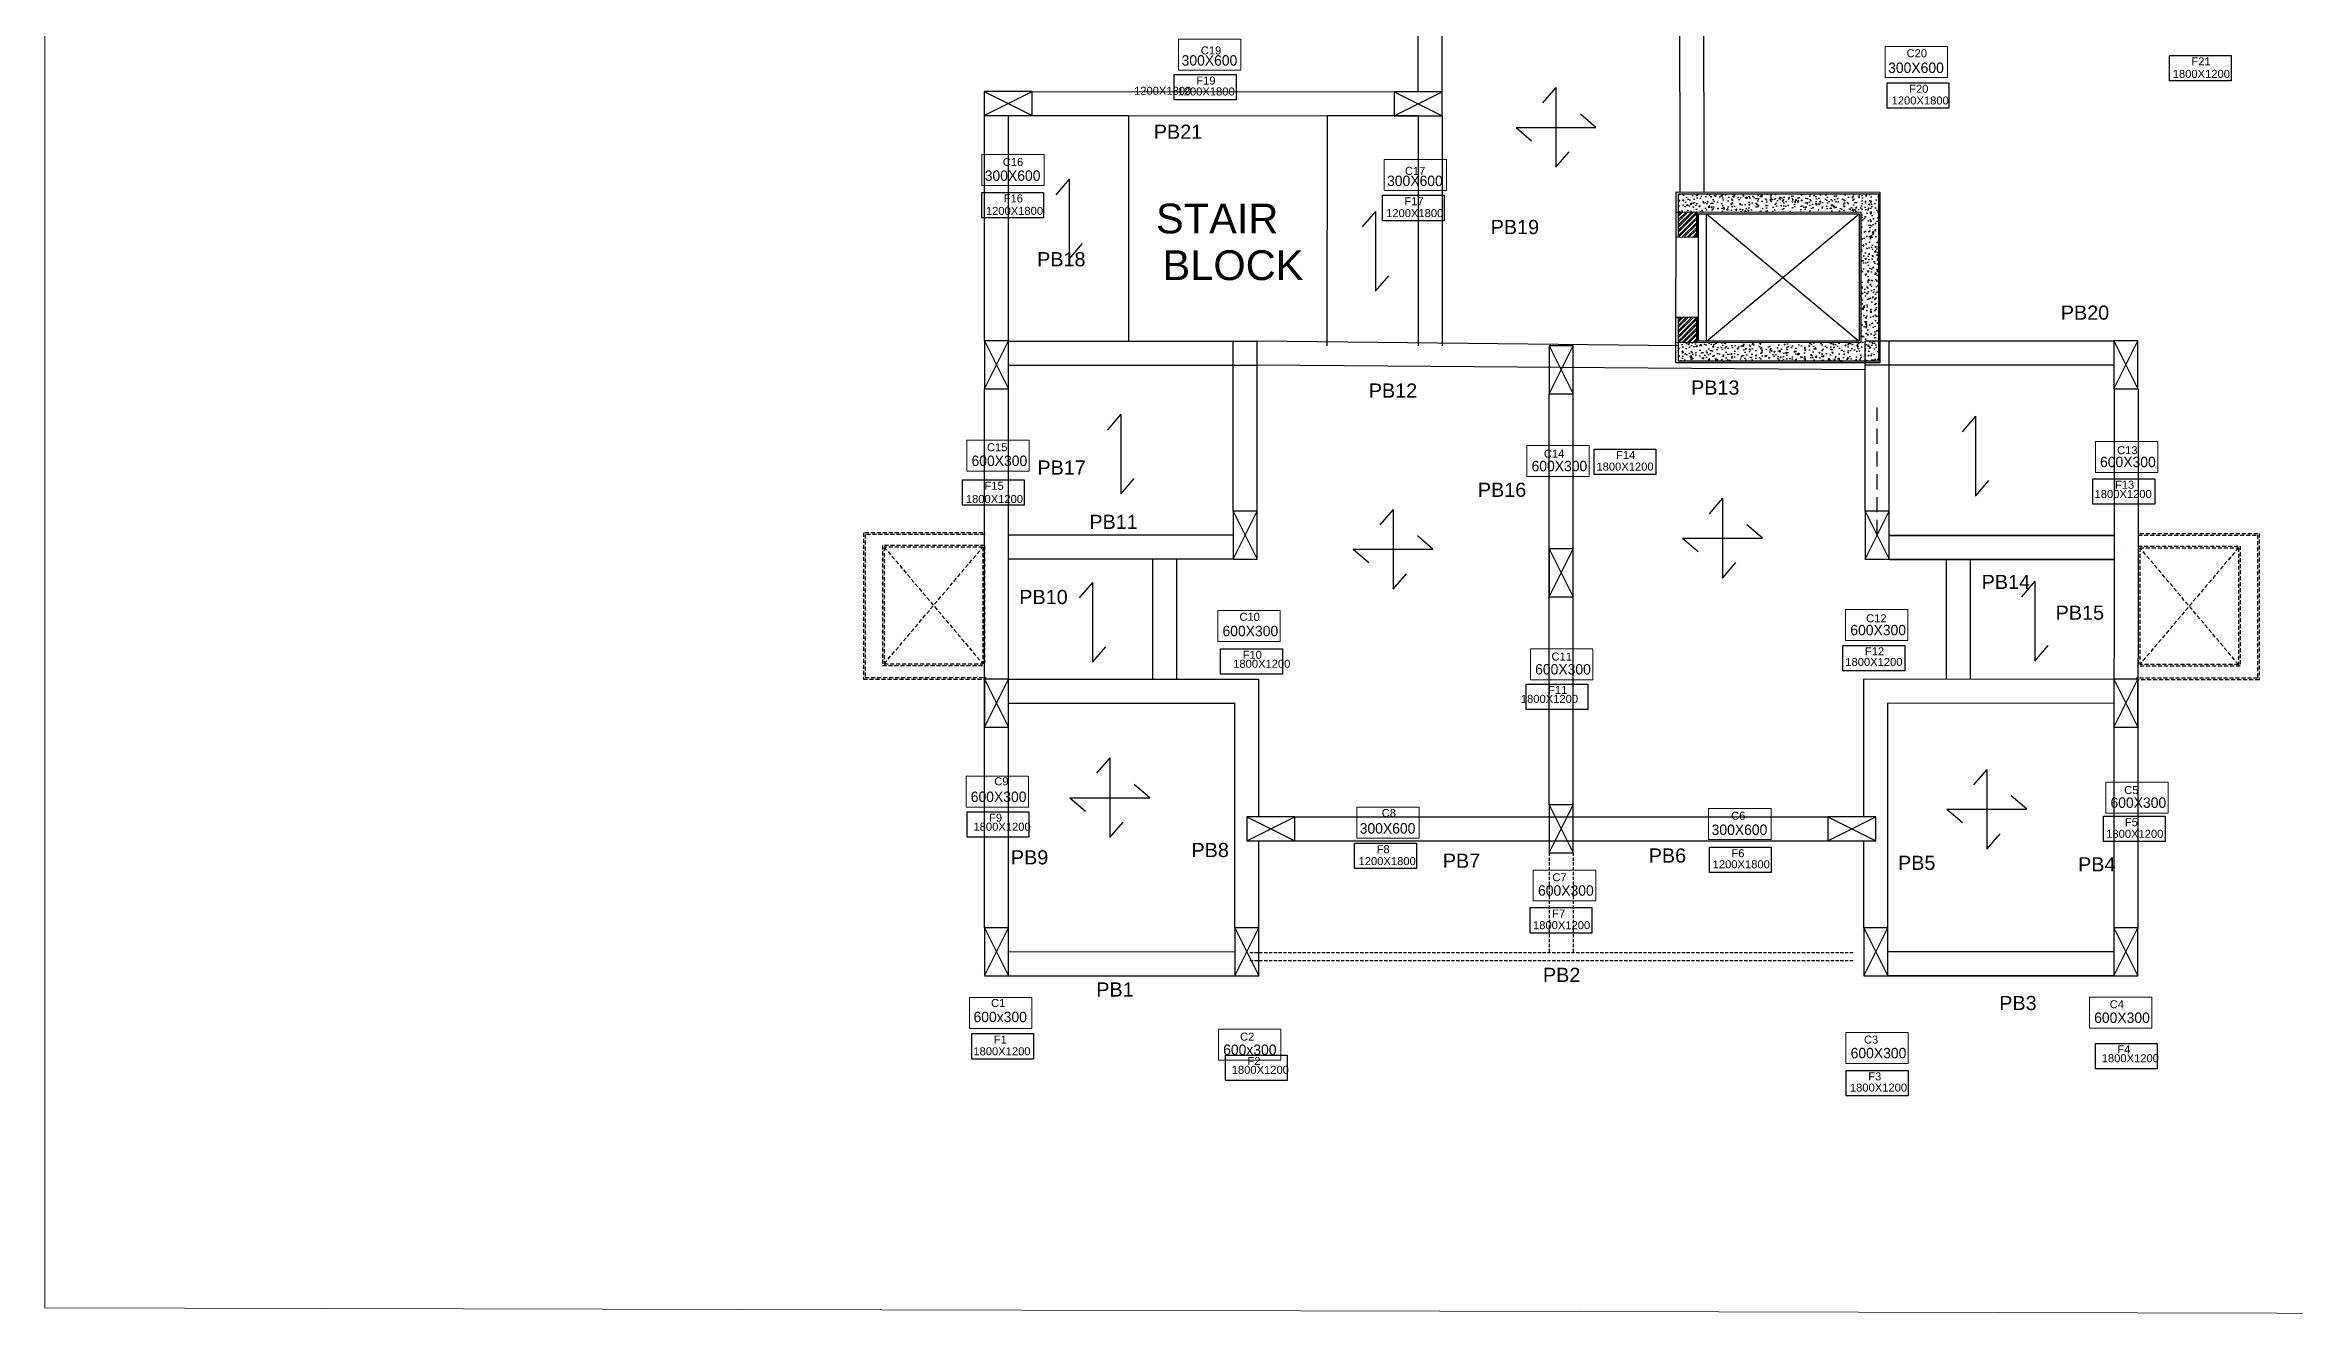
# Model space of a CAD drawing. Header units: millimetres. Extents: x -1932176 to 78768, y -1967 to 1266654.
# Drawn here: x -403700 to -375588, y 472157 to 488050 of the extents above; entities that cross this region are included whole.
import ezdxf

# ---------------------------------------------------------------- set-up
doc = ezdxf.new("R2010")
doc.units = ezdxf.units.MM
for name, pattern in [('DASHDOTX2', [50.8, 25.4, -12.7, 0, -12.7]), ('DASHED', [0.75, 0.5, -0.25]), ('DASHED2', [9.525, 6.35, -3.175])]:
    doc.linetypes.add(name, pattern=pattern)
for name, color, linetype, lineweight in [('CENTERLINE', 251, 'DASHDOTX2', 15), ('Layer2', 7, 'Continuous', 5), ('SHEET', 7, 'Continuous', 13), ('text', 252, 'Continuous', 5)]:
    doc.layers.add(name, color=color, linetype=linetype, lineweight=lineweight)
doc.layers.add('plinth beam', color=12, linetype='Continuous')
doc.styles.get("Standard").update_dxf_attribs({"font": 'arial.ttf'})

msp = doc.modelspace()

# ---------------------------------------------------------------- hatches: boundary and pattern name
at = {"ltscale": 30}
h = msp.add_hatch(dxfattribs=at)
h.set_pattern_fill('AR-CONC', color=256, scale=0.84)
h.set_pattern_definition([(50, (-88652.56, -56051.41), (153.035122, -13.388832), [16.002, -176.022]), (355, (-88652.56, -56051.4), (-29.604474, 160.48775), [12.8016, -140.81809]), (100.451445, (-88639.81, -56052.52), (123.430648, 147.09891), [13.599607, -149.595805]), (46.1842, (-88652.56, -56008.73), (227.706394, -35.315555), [24.003, -264.033]), (96.635558, (-88633.59, -56011.68), (199.41947, 207.837945), [20.39942, -224.39391]), (351.18415, (-88652.56, -56008.73), (199.41947, 207.837945), [19.20237, -211.226175]), (21, (-88631.22, -56019.4), (127.356089, -85.902766), [16.002, -176.022]), (326, (-88631.22, -56019.4), (51.913704, 154.71789), [12.8016, -140.8176]), (71.451445, (-88620.61, -56026.56), (179.269792, 68.815126), [13.599607, -149.595548]), (37.5, (-88652.56, -56051.407), (2.5944267, 71.0262327), [0, -139.11072, 0, -142.9512, 0, -141.351]), (7.5, (-88652.56, -56051.41), (56.1285165, 84.151683), [0, -81.50352, 0, -135.91032, 0, -53.8734]), (327.5, (-88700.14, -56051.407), (113.8961, -4.812145), [0, -53.34, 0, -166.4208, 0, -220.8276]), (317.5, (-88721.48, -56051.41), (124.428512, 21.358252), [0, -69.342, 0, -110.52048, 0, -156.8196])])
h.paths.add_polyline_path([(-380783.55082, 486189.08192), (-383281.24925, 486189.71664), (-383281.30655, 485964.26192), (-381001.55082, 485959.08192), (-381001.92434, 484326.6291), (-383281.72244, 484327.6781), (-383281.78103, 484097.09808), (-380949.42524, 484096.66017), (-380949.42524, 484347.44701), (-380783.89211, 484347.44701)])
h.paths.add_polyline_path([(-380783.89211, 484347.44701), (-380949.42524, 484347.44701), (-380949.42524, 484096.66017), (-380783.93859, 484096.6291)])
h = msp.add_hatch(dxfattribs=at)
h.set_pattern_fill('ANSI32', color=256, scale=4.9)
h.set_pattern_definition([(45, (-88652.56, -56051.407), (-33.0024412, 33.0024412), []), (45, (-88630.56, -56051.407), (-33.0024412, 33.0024412), [])])
h.paths.add_polyline_path([(-383051.24879, 485947.13998), (-383051.17048, 485963.73901), (-383281.30655, 485964.26192), (-383281.38778, 485644.61553), (-383051.30596, 485644.12958)])
h.paths.add_polyline_path([(-383051.49492, 484642.69096), (-383281.64239, 484642.69096), (-383281.72244, 484327.6781), (-383051.55437, 484327.5722)])

# ---------------------------------------------------------------- linework, layer by layer
at = {"color": 2}
for p, q in [((-391958.52961, 487166.86597), (-391358.52961, 487466.86597)), ((-391958.52961, 487466.86597), (-391358.52961, 487166.86597)), ((-386835.25956, 487161.45258), (-386235.25956, 487461.45258)), ((-386835.25956, 487461.45258), (-386235.25956, 487161.45258)), ((-391957.01931, 484350.4676), (-391657.01931, 483750.4676)), ((-391957.01931, 483750.4676), (-391657.01931, 484350.4676)), ((-384899.61486, 484287.6548), (-384599.61486, 483687.6548)), ((-384899.61486, 483687.6548), (-384599.61486, 484287.6548)), ((-377838.68513, 484350.46867), (-377538.68513, 483750.46867)), ((-377838.68513, 483750.46867), (-377538.68513, 484350.46867)), ((-388846.2792, 482220.46443), (-388546.2792, 481620.46443)), ((-388846.2792, 481620.46443), (-388546.2792, 482220.46443)), ((-380949.16111, 482220.46443), (-380649.16111, 481620.46443)), ((-380949.16111, 481620.46443), (-380649.16111, 482220.46443)), ((-384899.98798, 481751.11399), (-384599.98798, 481151.11399)), ((-384899.98798, 481151.11399), (-384599.98798, 481751.11399)), ((-391957.01931, 480120.97256), (-391657.01931, 479520.97256)), ((-391957.01931, 479520.97256), (-391657.01931, 480120.97256)), ((-377838.68513, 480120.97262), (-377538.68513, 479520.97262)), ((-377838.68513, 479520.97262), (-377538.68513, 480120.97262)), ((-384899.98798, 478550.06999), (-384599.98798, 477950.06999)), ((-384899.98798, 477950.06999), (-384599.98798, 478550.06999)), ((-388678.49911, 478100.06999), (-388078.49911, 478400.06999)), ((-388678.49911, 478400.06999), (-388078.49911, 478100.06999)), ((-381416.9412, 478100.06999), (-380816.9412, 478400.06999)), ((-381416.9412, 478400.06999), (-380816.9412, 478100.06999)), ((-391957.01931, 477010.46403), (-391657.01931, 476410.46403)), ((-391957.01931, 476410.46403), (-391657.01931, 477010.46403)), ((-388828.40082, 477010.46403), (-388528.40082, 476410.46403)), ((-388828.40082, 476410.46403), (-388528.40082, 477010.46403)), ((-380967.03949, 477010.46403), (-380667.03949, 476410.46403)), ((-380967.03949, 476410.46403), (-380667.03949, 477010.46403)), ((-377838.68513, 477010.46403), (-377538.68513, 476410.46403)), ((-377838.68513, 476410.46403), (-377538.68513, 477010.46403))]:
    msp.add_line(p, q, dxfattribs=at)
at = {"color": 0}
for p, q in [((-384813.48576, 487518.02797), (-384979.98576, 487324.02797)), ((-384813.48576, 487518.02797), (-384813.48576, 486520.02797)), ((-384314.48576, 487019.02797), (-384508.48576, 487185.52797)), ((-385312.48576, 487019.02797), (-384314.48576, 487019.02797)), ((-385312.48576, 487019.02797), (-385118.48576, 486852.52797)), ((-384813.48576, 486520.02797), (-384646.98576, 486714.02797)), ((-390896.69116, 486370.60274), (-391063.19116, 486176.60274)), ((-390896.69116, 486370.60274), (-390896.69116, 485372.60274)), ((-387067.9532, 485967.55929), (-387234.4532, 485773.55929)), ((-387067.9532, 485967.55929), (-387067.9532, 484969.55929)), ((-390896.69116, 485372.60274), (-390730.19116, 485566.60274)), ((-387067.9532, 484969.55929), (-386901.4532, 485163.55929)), ((-390250.91578, 483431.44442), (-390417.41578, 483237.44442)), ((-390250.91578, 483431.44442), (-390250.91578, 482433.44442)), ((-379567.70273, 483407.83226), (-379734.20273, 483213.83226)), ((-379567.70273, 483407.83226), (-379567.70273, 482409.83226)), ((-390250.91578, 482433.44442), (-390084.41578, 482627.44442)), ((-379567.70273, 482409.83226), (-379401.20273, 482603.83226)), ((-386849.51175, 482242.58954), (-387016.01175, 482048.58954)), ((-386849.51175, 482242.58954), (-386849.51175, 481244.58954)), ((-382731.86137, 482381.24893), (-382898.36137, 482187.24893)), ((-382731.86137, 482381.24893), (-382731.86137, 481383.24893)), ((-386350.51175, 481743.58954), (-386544.51175, 481910.08954)), ((-383230.86137, 481882.24893), (-382232.86137, 481882.24893)), ((-383230.86137, 481882.24893), (-383036.86137, 481715.74893)), ((-382232.86137, 481882.24893), (-382426.86137, 482048.74893)), ((-387348.51175, 481743.58954), (-386350.51175, 481743.58954)), ((-387348.51175, 481743.58954), (-387154.51175, 481577.08954)), ((-382731.86137, 481383.24893), (-382565.36137, 481577.24893)), ((-390606.4913, 481330.17776), (-390772.9913, 481136.17776)), ((-390606.4913, 481330.17776), (-390606.4913, 480332.17776)), ((-386849.51175, 481244.58954), (-386683.01175, 481438.58954)), ((-378826.88544, 481344.99923), (-378993.38544, 481150.99923)), ((-378826.88544, 481344.99923), (-378826.88544, 480346.99923)), ((-390606.4913, 480332.17776), (-390439.9913, 480526.17776)), ((-378826.88544, 480346.99923), (-378660.38544, 480540.99923)), ((-390390.38081, 479136.76421), (-390556.88081, 478942.76421)), ((-390390.38081, 479136.76421), (-390390.38081, 478138.76421)), ((-389891.38081, 478637.76421), (-390085.38081, 478804.26421)), ((-379427.53398, 478991.70342), (-379594.03398, 478797.70342)), ((-379427.53398, 478991.70342), (-379427.53398, 477993.70342)), ((-390889.38081, 478637.76421), (-389891.38081, 478637.76421)), ((-390889.38081, 478637.76421), (-390695.38081, 478471.26421)), ((-379926.53398, 478492.70342), (-378928.53398, 478492.70342)), ((-379926.53398, 478492.70342), (-379732.53398, 478326.20342)), ((-378928.53398, 478492.70342), (-379122.53398, 478659.20342)), ((-390390.38081, 478138.76421), (-390223.88081, 478332.76421)), ((-379427.53398, 477993.70342), (-379261.03398, 478187.70342))]:
    msp.add_line(p, q, dxfattribs=at)
at = {"color": 252, "ltscale": 30}
for p, q in [((-391658.52961, 487166.86597), (-390158.52961, 487166.86597)), ((-390158.52961, 487166.86597), (-390158.52961, 484347.44701)), ((-387675.25956, 487161.45258), (-387675.98991, 484287.43364)), ((-386535.25956, 487161.45258), (-387675.25956, 487161.45258)), ((-382931.55069, 485939.08751), (-381021.89298, 484346.93801)), ((-382931.55069, 484347.09401), (-381021.55506, 485939.08198)), ((-383031.55069, 485644.08785), (-383310.21197, 485644.67641)), ((-383031.55069, 484642.69096), (-383312.48865, 484642.69096)), ((-388528.40082, 476410.46403), (-388528.40082, 476510.46403))]:
    msp.add_line(p, q, dxfattribs=at)
at = {"linetype": 'ByBlock', "transparency": 33554687}
for p, q in [((-383281.38778, 485644.61553), (-383281.24925, 486189.73743)), ((-383051.24546, 485644.12945), (-383051.17048, 485963.73901)), ((-383031.55069, 485959.08336), (-383031.55069, 485959.08779)), ((-383281.78103, 484097.09808), (-383281.64239, 484642.69096)), ((-383051.55446, 484327.09808), (-383051.48042, 484642.69096)), ((-381001.92434, 484326.6291), (-383313.20438, 484327.69259)), ((-380783.93859, 484096.6291), (-383281.78103, 484097.09808)), ((-383051.55069, 484347.09808), (-383051.55097, 484347.09808)), ((-381021.89298, 484346.93801), (-383031.55069, 484347.09401)), ((-388846.2792, 481620.46443), (-388546.2792, 481620.46443)), ((-388683.50368, 481790.46443), (-388683.49911, 481790.46443)), ((-377762.12668, 481762.46347), (-377762.18209, 481762.46347)), ((-388581.41655, 476839.95591), (-388581.35857, 476839.95591)), ((-388826.98639, 476640.46444), (-388826.98639, 476640.45631)), ((-388806.98639, 476660.46443), (-388806.99451, 476660.46443)), ((-388806.89292, 476410.46403), (-388806.89288, 476410.37328)), ((-380909.07142, 476364.14582), (-380909.07139, 476364.05507))]:
    msp.add_line(p, q, dxfattribs=at)
at = {"transparency": 16777216}
for p, q in [((-383281.26936, 486189.73744), (-383281.24925, 486189.73743)), ((-383281.24925, 486189.71664), (-380783.55082, 486189.08192)), ((-383309.48567, 485964.32594), (-381001.55082, 485959.08192)), ((-383031.55069, 485939.0878), (-381021.55506, 485939.08198)), ((-381001.55539, 485939.08192), (-381001.55083, 485939.08192))]:
    msp.add_line(p, q, dxfattribs=at)
for p, q in [((-380783.55082, 486189.08192), (-380783.93859, 484096.6291)), ((-380763.55082, 486209.08192), (-380764.00299, 484076.6291)), ((-383051.24879, 485947.13998), (-383051.30596, 485644.12958)), ((-383031.55069, 484347.09401), (-383031.55069, 485939.0878)), ((-382931.55069, 484347.09401), (-382931.55069, 485939.0878)), ((-381021.55506, 485939.08198), (-381021.89298, 484346.93801)), ((-381021.55082, 485959.08617), (-381021.55082, 485959.08198)), ((-381001.55082, 485959.08192), (-381001.92434, 484326.6291)), ((-383051.49492, 484642.69096), (-383051.55437, 484327.5722))]:
    msp.add_line(p, q)
at = {"color": 252, "linetype": 'DASHED2', "ltscale": 30}
msp.add_line((-380799.16111, 481920.46443), (-380799.16111, 483516.47886), dxfattribs=at)
at = {"color": 252, "linetype": 'DASHED', "ltscale": 100}
for p, q in [((-393467.99622, 481949.56404), (-393467.99756, 480141.56405)), ((-391977.62358, 481949.56281), (-393467.99622, 481949.56391)), ((-393447.99625, 481929.56402), (-393447.99756, 480141.56403)), ((-391957.61549, 481929.56279), (-393447.99625, 481929.56402)), ((-391957.62359, 481949.56279), (-391957.61549, 481929.56279)), ((-377534.46329, 481940.46443), (-377534.47141, 481920.46443)), ((-377534.47141, 481920.46443), (-376044.09065, 481920.46347)), ((-377514.4633, 481940.46442), (-376024.09065, 481940.46332)), ((-376044.09065, 481920.46347), (-376044.09198, 480132.46348)), ((-376024.09065, 481940.46345), (-376024.09198, 480132.46346)), ((-393229.99647, 481791.56114), (-393229.99758, 480291.5626)), ((-393229.99648, 481779.56114), (-393229.9966, 481779.56114)), ((-391957.55963, 481791.618), (-393229.99647, 481791.56114)), ((-393217.99647, 481791.56125), (-393217.99647, 481791.56113)), ((-393209.99648, 481771.5622), (-393209.99835, 480291.5707)), ((-393209.99757, 480311.5707), (-391977.55154, 481771.62778)), ((-391977.55153, 481771.61452), (-393209.99648, 481771.5622)), ((-393209.99648, 481771.5622), (-391976.96055, 480312.06997)), ((-391977.55154, 481771.62778), (-391976.96055, 480312.06997)), ((-391960.35401, 481791.56183), (-391960.35401, 481791.62884)), ((-391957.55964, 481791.62884), (-391957.55963, 481791.618)), ((-391957.55963, 481791.618), (-391956.95245, 480292.07807)), ((-391725.81889, 481618.06359), (-391725.81889, 481618.06359)), ((-377534.52747, 481782.51964), (-377535.13687, 480282.97972)), ((-377534.52747, 481782.53048), (-377534.52747, 481782.51964)), ((-377534.52747, 481782.51964), (-376262.09064, 481782.4609)), ((-377531.73309, 481782.46347), (-377531.73309, 481782.53048)), ((-377514.53559, 481762.52939), (-377515.12874, 480302.97159)), ((-376282.09065, 481762.462), (-377515.12874, 480302.97159)), ((-377514.5356, 481762.51614), (-376282.09065, 481762.462)), ((-376282.09172, 480302.4705), (-377514.53559, 481762.52939)), ((-376282.09065, 481762.462), (-376282.09097, 480282.4705)), ((-376274.09064, 481782.46103), (-376274.09064, 481782.46091)), ((-376262.09064, 481782.4609), (-376262.09174, 480282.46237)), ((-376262.09064, 481770.4609), (-376262.09053, 481770.4609)), ((-393229.99758, 480291.5626), (-391956.95245, 480292.07807)), ((-393209.99757, 480311.5707), (-391976.96055, 480312.06997)), ((-376262.09174, 480282.46237), (-377535.13687, 480282.97972)), ((-376282.09172, 480302.4705), (-377515.12874, 480302.97159)), ((-393467.99756, 480141.56405), (-393467.99759, 480121.56297)), ((-393467.99759, 480121.56297), (-391957.01931, 480120.97256)), ((-393447.99756, 480141.56402), (-391937.01109, 480142.01638)), ((-376044.09198, 480132.46347), (-377555.07845, 480132.91805)), ((-376024.09198, 480112.46238), (-377535.07026, 480111.8742)), ((-376024.09198, 480132.46347), (-376024.09198, 480112.46238))]:
    msp.add_line(p, q, dxfattribs=at)
at = {"color": 252, "linetype": 'ByBlock', "true_color": 0x939598, "transparency": 33554687}
for p, q in [((-377811.92437, 479355.47607), (-377811.91625, 479355.47607)), ((-377791.92437, 479335.47607), (-377791.92438, 479335.46794)), ((-377812.01784, 479105.47567), (-377812.01788, 479105.38491))]:
    msp.add_line(p, q, dxfattribs=at)
at = {"linetype": 'DASHED', "ltscale": 80}
for p, q in [((-384899.98798, 477950.06999), (-384899.98798, 476710.46403)), ((-384599.98798, 477950.06999), (-384599.98798, 476710.46403)), ((-388639.78898, 476703.09641), (-381078.42764, 476703.09641)), ((-388639.78898, 476603.09641), (-381078.42764, 476603.09641))]:
    msp.add_line(p, q, dxfattribs=at)
at = {"color": 252, "ltscale": 30}
for points in [[(-377146.10232, 487919.51786), (-376373.80216, 487919.51786), (-376373.80216, 487601.98664), (-377146.10232, 487601.98664)], [(-389583.87023, 487679.37876), (-388811.57007, 487679.37876), (-388811.57007, 487361.84754), (-389583.87023, 487361.84754)], [(-380673.08158, 487576.69911), (-379900.78142, 487576.69911), (-379900.78142, 487259.16789), (-380673.08158, 487259.16789)], [(-391990.57189, 486206.37955), (-391218.27173, 486206.37955), (-391218.27173, 485888.84833), (-391990.57189, 485888.84833)], [(-386983.22028, 486169.87543), (-386210.92012, 486169.87543), (-386210.92012, 485852.34421), (-386983.22028, 485852.34421)], [(-384336.67524, 482997.37565), (-383564.37508, 482997.37565), (-383564.37508, 482679.84443), (-384336.67524, 482679.84443)], [(-392231.26734, 482612.93126), (-391458.96718, 482612.93126), (-391458.96718, 482295.40004), (-392231.26734, 482295.40004)], [(-378101.95087, 482625.75593), (-377329.65071, 482625.75593), (-377329.65071, 482308.22471), (-378101.95087, 482308.22471)], [(-389005.08507, 480499.68128), (-388232.78491, 480499.68128), (-388232.78491, 480182.15006), (-389005.08507, 480182.15006)], [(-381226.89194, 480542.95061), (-380454.59178, 480542.95061), (-380454.59178, 480225.41939), (-381226.89194, 480225.41939)], [(-385186.78494, 480059.40866), (-384414.48478, 480059.40866), (-384414.48478, 479741.87744), (-385186.78494, 479741.87744)], [(-392174.28436, 478462.59649), (-391401.9842, 478462.59649), (-391401.9842, 478145.06527), (-392174.28436, 478145.06527)], [(-377971.3996, 478408.8356), (-377199.09944, 478408.8356), (-377199.09944, 478091.30438), (-377971.3996, 478091.30438)], [(-387329.88836, 478069.19907), (-386557.5882, 478069.19907), (-386557.5882, 477751.66785), (-387329.88836, 477751.66785)], [(-382895.06732, 478018.24075), (-382122.76715, 478018.24075), (-382122.76715, 477700.70953), (-382895.06732, 477700.70953)], [(-385135.76494, 477263.56043), (-384363.46478, 477263.56043), (-384363.46478, 476946.02921), (-385135.76494, 476946.02921)], [(-392114.25324, 475688.25781), (-391341.95308, 475688.25781), (-391341.95308, 475370.72659), (-392114.25324, 475370.72659)], [(-388945.43683, 475420.6022), (-388173.13667, 475420.6022), (-388173.13667, 475103.07098), (-388945.43683, 475103.07098)], [(-378071.29746, 475565.81513), (-377298.99729, 475565.81513), (-377298.99729, 475248.28391), (-378071.29746, 475248.28391)], [(-381185.31119, 475227.87208), (-380413.01103, 475227.87208), (-380413.01103, 474910.34085), (-381185.31119, 474910.34085)]]:
    msp.add_lwpolyline(points, close=True, dxfattribs=at)
at = {"color": 2}
for points in [[(-391958.52961, 487166.86597), (-391358.52961, 487166.86597), (-391358.52961, 487466.86597), (-391958.52961, 487466.86597)], [(-386835.25956, 487161.45258), (-386235.25956, 487161.45258), (-386235.25956, 487461.45258), (-386835.25956, 487461.45258)], [(-391957.01931, 483750.4676), (-391657.01931, 483750.4676), (-391657.01931, 484350.4676), (-391957.01931, 484350.4676)], [(-384899.61486, 483687.6548), (-384599.61486, 483687.6548), (-384599.61486, 484287.6548), (-384899.61486, 484287.6548)], [(-377838.68513, 483750.46867), (-377538.68513, 483750.46867), (-377538.68513, 484350.46867), (-377838.68513, 484350.46867)], [(-388846.2792, 481620.46443), (-388546.2792, 481620.46443), (-388546.2792, 482220.46443), (-388846.2792, 482220.46443)], [(-380949.16111, 481620.46443), (-380649.16111, 481620.46443), (-380649.16111, 482220.46443), (-380949.16111, 482220.46443)], [(-384899.98798, 481151.11399), (-384599.98798, 481151.11399), (-384599.98798, 481751.11399), (-384899.98798, 481751.11399)], [(-391957.01931, 479520.97256), (-391657.01931, 479520.97256), (-391657.01931, 480120.97256), (-391957.01931, 480120.97256)], [(-377838.68513, 479520.97262), (-377538.68513, 479520.97262), (-377538.68513, 480120.97262), (-377838.68513, 480120.97262)], [(-384899.98798, 477950.06999), (-384599.98798, 477950.06999), (-384599.98798, 478550.06999), (-384899.98798, 478550.06999)], [(-388678.49911, 478100.06999), (-388078.49911, 478100.06999), (-388078.49911, 478400.06999), (-388678.49911, 478400.06999)], [(-381416.9412, 478100.06999), (-380816.9412, 478100.06999), (-380816.9412, 478400.06999), (-381416.9412, 478400.06999)], [(-391957.01931, 476410.46403), (-391657.01931, 476410.46403), (-391657.01931, 477010.46403), (-391957.01931, 477010.46403)], [(-388828.40082, 476410.46403), (-388528.40082, 476410.46403), (-388528.40082, 477010.46403), (-388828.40082, 477010.46403)], [(-380967.03949, 476410.46403), (-380667.03949, 476410.46403), (-380667.03949, 477010.46403), (-380967.03949, 477010.46403)], [(-377838.68513, 476410.46403), (-377538.68513, 476410.46403), (-377538.68513, 477010.46403), (-377838.68513, 477010.46403)]]:
    msp.add_lwpolyline(points, close=True, dxfattribs=at)
at = {"transparency": 16777216}
msp.add_lwpolyline([(-380764.00299, 484076.6291), (-383313.77378, 484077.09808), (-383308.9164, 486214.86543), (-380763.55082, 486209.08192)], dxfattribs=at)
at = {"layer": 'Layer2', "color": 252, "true_color": 0x939598, "transparency": 33554687}
for points in [[(-389530.24724, 488121.49748), (-388750.50283, 488121.49748), (-388750.50283, 487734.3169), (-389530.24724, 487734.3169)], [(-380699.0209, 488029.3203), (-379919.27649, 488029.3203), (-379919.27649, 487642.13972), (-380699.0209, 487642.13972)], [(-391991.10233, 486680.57831), (-391211.35791, 486680.57831), (-391211.35791, 486293.39774), (-391991.10233, 486293.39774)], [(-386962.28119, 486615.66151), (-386182.53678, 486615.66151), (-386182.53678, 486228.48093), (-386962.28119, 486228.48093)], [(-392177.56998, 483106.27773), (-391397.82556, 483106.27773), (-391397.82556, 482719.09715), (-392177.56998, 482719.09715)], [(-385177.81197, 483040.96857), (-384398.06755, 483040.96857), (-384398.06755, 482653.788), (-385177.81197, 482653.788)], [(-378071.37167, 483091.83505), (-377291.62726, 483091.83505), (-377291.62726, 482704.65447), (-378071.37167, 482704.65447)], [(-389040.49689, 480977.92175), (-388260.75247, 480977.92175), (-388260.75247, 480590.74117), (-389040.49689, 480590.74117)], [(-381193.10473, 480989.59987), (-380413.36031, 480989.59987), (-380413.36031, 480602.4193), (-381193.10473, 480602.4193)], [(-385132.51603, 480499.44689), (-384352.77162, 480499.44689), (-384352.77162, 480112.26631), (-385132.51603, 480112.26631)], [(-392186.94369, 478905.51767), (-391407.19928, 478905.51767), (-391407.19928, 478518.3371), (-392186.94369, 478518.3371)], [(-377941.23885, 478832.20696), (-377161.49444, 478832.20696), (-377161.49444, 478445.02639), (-377941.23885, 478445.02639)], [(-387304.17718, 478519.70451), (-386524.43276, 478519.70451), (-386524.43276, 478132.52393), (-387304.17718, 478132.52393)], [(-382905.30469, 478502.07304), (-382125.56028, 478502.07304), (-382125.56028, 478114.89247), (-382905.30469, 478114.89247)], [(-385096.40315, 477733.65993), (-384316.65874, 477733.65993), (-384316.65874, 477346.47936), (-385096.40315, 477346.47936)], [(-392145.58879, 476138.8892), (-391365.84437, 476138.8892), (-391365.84437, 475751.70862), (-392145.58879, 475751.70862)], [(-378145.371, 476143.01344), (-377365.62659, 476143.01344), (-377365.62659, 475755.83287), (-378145.371, 475755.83287)], [(-389032.51407, 475742.66349), (-388252.76965, 475742.66349), (-388252.76965, 475355.48292), (-389032.51407, 475355.48292)], [(-381189.03331, 475700.7518), (-380409.2889, 475700.7518), (-380409.2889, 475313.57123), (-381189.03331, 475313.57123)]]:
    msp.add_lwpolyline(points, close=True, dxfattribs=at)
at = {"layer": 'plinth beam'}
for p, q in [((-386235.25956, 487461.45258), (-386235.25956, 488916.46495)), ((-383263.97015, 487461.45258), (-383263.97015, 488916.46495)), ((-386535.25956, 487461.45258), (-386535.25956, 488616.46495)), ((-382963.97015, 487461.45258), (-382963.97015, 488616.46495)), ((-391358.52961, 487466.86597), (-386835.25956, 487461.45258)), ((-383263.97015, 487461.45258), (-383266.80283, 486214.76974)), ((-382963.97015, 487461.45258), (-382966.80438, 486214.08809)), ((-391958.52961, 487166.86597), (-391958.52961, 484350.4676)), ((-391658.52961, 487166.86597), (-391658.52961, 484350.4676)), ((-391358.88864, 487166.86619), (-386835.6186, 487161.45279)), ((-386535.25955, 487161.52881), (-386535.99, 484287.14394)), ((-386235.25956, 487161.45258), (-386235.99001, 484287.0677)), ((-391658.52961, 484347.44701), (-388546.2792, 484347.44701)), ((-388846.2792, 482220.46443), (-388846.2792, 484347.44701)), ((-388546.2792, 482220.46443), (-388546.2792, 484347.44701)), ((-383281.73295, 484286.31696), (-388546.2792, 484347.44701)), ((-377837.17484, 484347.44701), (-380949.42524, 484347.44701)), ((-380949.42524, 482220.46443), (-380949.42524, 484347.44701)), ((-380649.42524, 482220.46443), (-380649.42524, 484347.44701)), ((-391658.52961, 484047.44701), (-388546.2792, 484047.44701)), ((-380949.42524, 483987.6548), (-388546.2792, 484047.44701)), ((-377837.17484, 484047.44701), (-380949.42524, 484047.44701)), ((-391957.01931, 477010.46403), (-391957.01931, 483750.4676)), ((-391657.01931, 477010.46403), (-391657.01931, 483750.4676)), ((-384899.98798, 478550.06999), (-384899.98798, 483687.6548)), ((-384599.98798, 478550.06999), (-384599.98798, 483687.6548)), ((-377838.22854, 477005.18278), (-377833.07676, 483745.18438)), ((-377538.22862, 477004.95347), (-377533.07685, 483744.95507)), ((-388846.2792, 481920.46443), (-391658.52961, 481920.46443)), ((-380649.42524, 481920.46443), (-377837.17484, 481920.46443)), ((-380645.21483, 481917.33016), (-377832.96524, 481915.18059)), ((-388846.2792, 481620.46443), (-391658.52961, 481620.46443)), ((-389857.01931, 481620.46443), (-389857.01931, 480120.97256)), ((-389557.01931, 481620.46443), (-389557.01931, 480120.97256)), ((-380649.42524, 481620.46443), (-377837.17484, 481620.46443)), ((-380645.44414, 481617.33025), (-377833.19455, 481615.18068)), ((-379934.70423, 481616.78699), (-379935.85038, 480117.29555)), ((-379634.70432, 481616.55768), (-379635.85047, 480117.06624)), ((-391657.01931, 480120.97256), (-388528.40082, 480120.97256)), ((-388528.40082, 478400.06999), (-388528.40082, 480120.97256)), ((-380965.78396, 478397.17972), (-380964.46857, 480118.08178)), ((-377835.85099, 480115.6904), (-380964.46857, 480118.08178)), ((-391657.01931, 479820.97256), (-388828.40082, 479820.97256)), ((-388828.40082, 477010.46403), (-388828.40082, 479820.97256)), ((-380666.8462, 477007.34486), (-380664.69797, 479817.85256)), ((-377836.0803, 479815.69048), (-380664.69797, 479817.85256)), ((-388078.49911, 478400.06999), (-381416.9412, 478400.06999)), ((-388528.40082, 477010.46403), (-388528.40082, 478100.06999)), ((-388078.49911, 478100.06999), (-381416.9412, 478100.06999)), ((-380967.03949, 477010.46403), (-380967.03949, 478100.06999)), ((-380966.84611, 477007.57417), (-380966.01326, 478097.17981)), ((-380667.03949, 477010.46403), (-380667.03949, 478100.06999)), ((-391658.20942, 476713.48445), (-388828.08063, 476710.46386)), ((-377838.68513, 476710.46403), (-380667.03949, 476710.46403)), ((-391957.01931, 476410.46403), (-388528.40082, 476410.46403)), ((-391658.52961, 476413.48462), (-388828.40082, 476410.46403)), ((-380967.03949, 476410.46403), (-377538.68513, 476410.46403)), ((-377838.68513, 476410.46403), (-380667.03949, 476410.46403))]:
    msp.add_line(p, q, dxfattribs=at)
at = {"layer": 'SHEET'}
msp.add_lwpolyline([(-403699.81744, 502496.60425), (-360108.18666, 502394.80151), (-360108.18666, 472157.13199), (-403699.81744, 472258.93473)], close=True, dxfattribs=at)

# ---------------------------------------------------------------- texts
at = {"color": 252, "ltscale": 30, "char_height": 100, "attachment_point": 1}
for s, width, insert in [('\\P1800X1200', 1.3378704, (-377104.18172, 487904.61833)), ('F21', 0.0813718, (-376871.3404, 487894.61901)), ('\\P1200X1800', 1.3378704, (-390086.96404, 487693.07318)), ('\\P1200X1800', 1.3378704, (-389543.64299, 487684.96108)), ('F19', 0.0813718, (-389309.10831, 487654.47991)), ('F20', 0.0813718, (-380398.31966, 487551.80026)), ('\\P1200X1800', 1.3378704, (-380618.10633, 487572.32849)), ('F16', 0.0813718, (-391715.80997, 486181.4807)), ('F17', 0.0813718, (-386708.45836, 486144.97658)), ('\\P1200X1800', 1.3378704, (-391939.16209, 486191.68353)), ('\\P1200X1800', 1.3378704, (-386936.69071, 486163.63936)), ('F14', 0.0813718, (-384061.91331, 482972.4768)), ('\\P1800X1200', 1.3378704, (-384307.88856, 482994.69799)), ('\\P1800X1200', 1.3378704, (-392189.63917, 482589.31406)), ('F15', 0.0813718, (-391956.50541, 482588.03241)), ('\\P1800X1200', 1.3378704, (-378081.12514, 482651.67954)), ('F13', 0.0813718, (-377827.18894, 482600.85708)), ('F10', 0.0813718, (-388730.32315, 480474.78243)), ('F12', 0.0813718, (-380952.13002, 480518.05176)), ('\\P1800X1200', 1.3378704, (-388847.67558, 480529.2648)), ('\\P1800X1200', 1.3378704, (-381196.73844, 480552.29765)), ('\\P1800X1200', 1.3378704, (-385251.95389, 480090.6975)), ('F11', 0.0813718, (-384912.02302, 480034.50981)), ('\\P1800X1200', 1.3378704, (-392094.02357, 478492.18001)), ('F9', 0.0813718, (-391899.52243, 478437.69764)), ('\\P1800X1200', 1.3378704, (-377935.77212, 478403.2758)), ('F5', 0.0813718, (-377702.26089, 478381.76866)), ('F8', 0.0813718, (-387055.12644, 478044.30022)), ('F6', 0.0813718, (-382620.30539, 477993.3419)), ('\\P1200X1800', 1.3378704, (-387280.48279, 478061.8677)), ('\\P1200X1800', 1.3378704, (-382854.68228, 478022.7026)), ('\\P1800X1200', 1.3378704, (-385100.29674, 477260.76313)), ('F7', 0.0813718, (-384861.00301, 477238.66159)), ('F1', 0.0813718, (-391839.49132, 475663.35896)), ('\\P1800X1200', 1.3378704, (-392095.64745, 475683.95212)), ('F2', 0.0813718, (-388670.6749, 475395.70335)), ('\\P1800X1200', 1.3378704, (-377991.65058, 475597.51324)), ('F4', 0.0813718, (-377796.53553, 475540.91628)), ('\\P1800X1200', 1.3378704, (-388866.40387, 475451.89104)), ('F3', 0.0813718, (-380910.54926, 475202.97323)), ('\\P1800X1200', 1.3378704, (-381139.09198, 475230.30147))]:
    msp.add_mtext_dynamic_manual_height_columns(s, width=width, gutter_width=12.5, heights=[0], dxfattribs=dict(at, insert=insert))
at = {"color": 252, "ltscale": 30, "char_height": 372.049101, "attachment_point": 1}
for s, insert in [('STAIR', (-389813.13844, 486065.72552)), ('BLOCK', (-389731.40094, 485481.80619))]:
    msp.add_mtext(s, dxfattribs=dict(at, insert=insert))
at = {"layer": 'CENTERLINE'}
for s, p in [('PB21', (-389840.25673, 486876.08856)), ('PB19', (-385629.21618, 485684.66886)), ('PB18', (-391298.52507, 485281.94538)), ('PB20', (-378503.30767, 484614.28744)), ('PB12', (-387153.10658, 483640.02355)), ('PB13', (-383124.85711, 483677.28496)), ('PB17', (-391295.23797, 482677.26512)), ('PB16', (-385789.77124, 482399.34771)), ('PB11', (-390645.37111, 481998.66066)), ('PB14', (-379492.22975, 481247.01032)), ('PB10', (-391521.17759, 481059.26029)), ('PB15', (-378567.58301, 480862.50127)), ('PB9', (-391626.71451, 477804.00969)), ('PB8', (-389369.49286, 477895.12725)), ('PB7', (-386227.47632, 477761.72332)), ('PB6', (-383653.90162, 477826.49896)), ('PB5', (-380537.74443, 477735.60473)), ('PB4', (-378287.36202, 477716.88865)), ('PB2', (-384975.876, 476334.30417)), ('PB1', (-390559.21488, 476151.65946)), ('PB3', (-379272.91095, 475982.29818))]:
    msp.add_text(s, height=177.016682, dxfattribs=at).set_placement(p)
at = {"layer": 'Layer2', "color": 252, "linetype": 'ByBlock', "lineweight": 9, "true_color": 0x939598, "transparency": 16777216, "char_height": 130, "attachment_point": 1}
for s, insert in [('{\\fCentury Gothic|b0|i0|c0|p34;300X600}', (-389492.47469, 487921.56089)), ('{\\fCentury Gothic|b0|i0|c0|p34;300X600}', (-380661.24836, 487829.38371)), ('{\\fCentury Gothic|b0|i0|c0|p34;300X600}', (-391953.32978, 486480.64173)), ('{\\fCentury Gothic|b0|i0|c0|p34;300X600}', (-386924.50864, 486415.72492)), ('{\\fCentury Gothic|b0|i0|c0|p34;600X300}', (-392118.59593, 482915.32486)), ('{\\fCentury Gothic|b0|i0|c0|p34;600X300}', (-385118.83792, 482850.01571)), ('{\\fCentury Gothic|b0|i0|c0|p34;600X300}', (-378012.39762, 482900.88218)), ('{\\fCentury Gothic|b0|i0|c0|p34;600X300}', (-388981.52284, 480786.96889)), ('{\\fCentury Gothic|b0|i0|c0|p34;600X300}', (-381134.13068, 480798.64701)), ('{\\fCentury Gothic|b0|i0|c0|p34;600X300}', (-385073.54198, 480308.49402)), ('{\\fCentury Gothic|b0|i0|c0|p34;600X300}', (-392127.96965, 478714.56481)), ('{\\fCentury Gothic|b0|i0|c0|p34;600X300}', (-377882.2648, 478641.2541)), ('{\\fCentury Gothic|b0|i0|c0|p34;300X600}', (-387266.40463, 478319.76793)), ('{\\fCentury Gothic|b0|i0|c0|p34;300X600}', (-382867.53215, 478302.13646)), ('{\\fCentury Gothic|b0|i0|c0|p34;600X300}', (-385037.4291, 477542.70707)), ('{\\fCentury Gothic|b0|i0|c0|p34;600x300}', (-392093.47894, 475961.94841)), ('{\\fCentury Gothic|b0|i0|c0|p34;600X300}', (-378086.39695, 475952.06058)), ('{\\fCentury Gothic|b0|i0|c0|p34;600x300}', (-388973.54002, 475551.71063)), ('{\\fCentury Gothic|b0|i0|c0|p34;600X300}', (-381130.05926, 475509.79894))]:
    msp.add_mtext_dynamic_manual_height_columns(s, width=741.9718666, gutter_width=57.3737, heights=[0], dxfattribs=dict(at, insert=insert))
at = {"layer": 'text', "color": 252, "true_color": 0x939598, "transparency": 16777216, "char_height": 99.743185, "attachment_point": 1}
for s, insert in [('C19', (-389252.6058, 488031.05226)), ('C20', (-380430.7268, 487995.85979)), ('C16', (-391728.05061, 486636.92451)), ('C17', (-386701.17987, 486525.21629)), ('C15', (-391925.3909, 483069.69831)), ('C14', (-384964.76066, 482989.19655)), ('C13', (-377799.48333, 483032.95247)), ('C10', (-388769.83682, 480950.00622)), ('C12', (-380936.54688, 480931.46543)), ('C11', (-384869.06511, 480452.98476)), ('C9', (-391834.6216, 478892.54854)), ('C5', (-377710.68001, 478783.74237)), ('C8', (-386990.938, 478496.74243)), ('C6', (-382623.72015, 478462.49663)), ('C7', (-384858.15918, 477693.19716)), ('C1', (-391874.76068, 476121.04737)), ('C4', (-377892.14063, 476105.17642)), ('C2', (-388761.41529, 475699.95749)), ('C3', (-380964.01632, 475663.38089))]:
    msp.add_mtext_dynamic_manual_height_columns(s, width=1.2192188, gutter_width=1, heights=[0], dxfattribs=dict(at, insert=insert))

doc.saveas('drawing.dxf')
